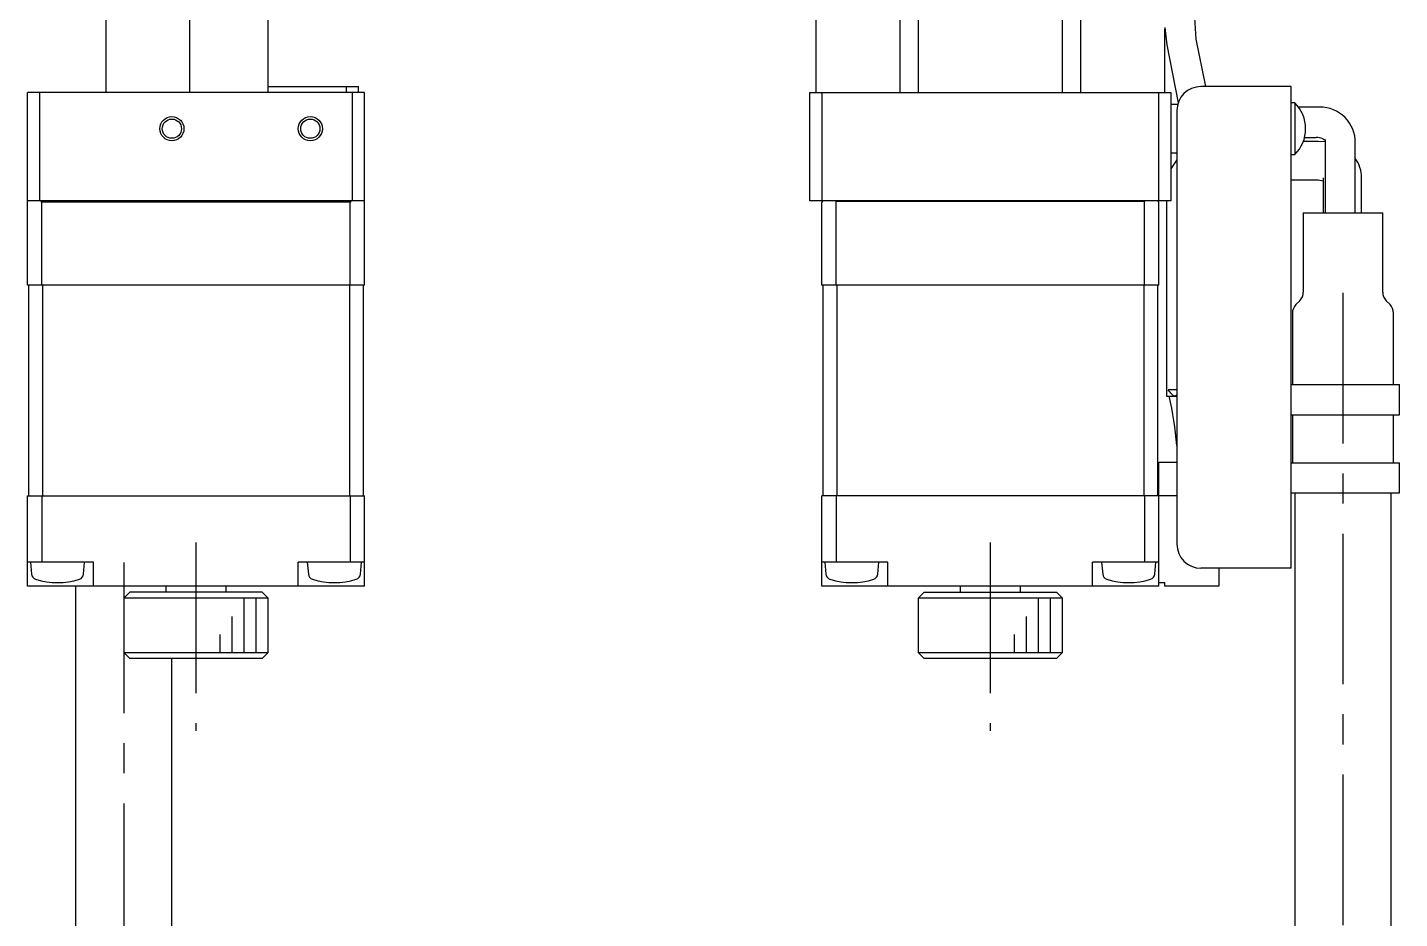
# Model space of a CAD drawing. Extents: x -218 to 423, y 17 to 449.
# Drawn here: x -199.4 to -85.4, y 236.4 to 310.4 of the extents above; entities that cross this region are included whole.
import ezdxf

# ---------------------------------------------------------------- set-up
doc = ezdxf.new("R2010")
doc.units = 0
doc.header["$LTSCALE"] = 10
doc.linetypes.add('CENTER', pattern=[2, 1.25, -0.25, 0.25, -0.25])
doc.layers.add('1', color=7, linetype='CONTINUOUS')

msp = doc.modelspace()

# ---------------------------------------------------------------- linework, layer by layer
at = {"layer": '1', "color": 7, "linetype": 'CONTINUOUS'}
for p, q in [((-192.891042, 324.953417), (-192.891042, 304.953417)), ((-185.891042, 304.953417), (-185.891042, 324.953417)), ((-133.904495, 324.3916), (-133.904495, 304.953417)), ((-126.904495, 304.953417), (-126.904495, 320.953417)), ((-179.391042, 304.953417), (-179.391042, 314.653417)), ((-125.404495, 314.653417), (-125.404495, 304.953417)), ((-113.404495, 304.953417), (-113.404495, 314.653417)), ((-111.904495, 313.703417), (-111.904495, 304.953417)), ((-102.294072, 309.395209), (-102.44813, 311.608982)), ((-104.912593, 310.360188), (-104.746107, 308.907843)), ((-104.904495, 304.953417), (-104.904495, 310.234041)), ((-104.746107, 308.907843), (-103.79291, 304.112119)), ((-101.510603, 305.453417), (-102.294072, 309.395209)), ((-199.391042, 295.953417), (-199.391042, 304.953417)), ((-171.391042, 304.953417), (-199.391042, 304.953417)), ((-198.391042, 304.953417), (-198.391042, 295.953417)), ((-179.391042, 305.453417), (-171.891042, 305.453417)), ((-172.891042, 304.953417), (-172.891042, 305.453417)), ((-172.391042, 295.953417), (-172.391042, 304.953417)), ((-171.891042, 304.953417), (-171.891042, 305.453417)), ((-171.391042, 295.953417), (-171.391042, 304.953417)), ((-134.404495, 295.953417), (-134.404495, 304.953417)), ((-134.404495, 304.953417), (-104.404495, 304.953417)), ((-133.404495, 304.953417), (-133.404495, 295.953417)), ((-105.404495, 295.953417), (-105.404495, 304.953417)), ((-104.404495, 304.953417), (-104.404495, 295.953417)), ((-94.404495, 305.453417), (-101.904495, 305.453417)), ((-94.404495, 265.453417), (-94.404495, 305.453417)), ((-103.840987, 303.953417), (-104.404495, 303.953417)), ((-103.904495, 303.453417), (-103.904495, 267.453417)), ((-94.112247, 304.103417), (-94.404495, 304.103417)), ((-94.112247, 304.103417), (-94.112247, 299.803417)), ((-92.330083, 303.728072), (-93.785693, 303.728072)), ((-93.293503, 301.228072), (-92.330083, 301.228072)), ((-91.767224, 301.116143), (-91.664537, 301.061277)), ((-91.664537, 301.061277), (-91.580079, 300.995574)), ((-91.580083, 301.063859), (-91.580083, 294.953421)), ((-89.080083, 294.953421), (-89.080083, 301.063859)), ((-104.404495, 299.953417), (-103.904495, 299.953417)), ((-94.404495, 299.803417), (-94.112247, 299.803417)), ((-92.155966, 300.899359), (-93.395765, 300.899359)), ((-91.580035, 300.861645), (-92.155966, 300.899359)), ((-103.905466, 299.354389), (-104.404576, 298.622293)), ((-94.404495, 297.699359), (-92.155966, 297.699359)), ((-92.155966, 297.699359), (-91.755859, 297.626577)), ((-91.755966, 297.885145), (-91.755966, 294.953421)), ((-88.555966, 294.953421), (-88.555966, 297.885145)), ((-199.341042, 295.953417), (-199.391042, 295.903417)), ((-171.391042, 295.953417), (-199.391042, 295.953417)), ((-199.391042, 288.953417), (-199.391042, 295.903417)), ((-198.191042, 295.853417), (-198.291042, 295.953417)), ((-172.591042, 295.853417), (-198.191042, 295.853417)), ((-198.191042, 288.953417), (-198.191042, 295.853417)), ((-172.491042, 295.953417), (-172.591042, 295.853417)), ((-172.591042, 288.953417), (-172.591042, 295.853417)), ((-171.441042, 295.953417), (-171.391042, 295.903417)), ((-171.391042, 288.953417), (-171.391042, 295.903417)), ((-104.404495, 295.953417), (-134.404495, 295.953417)), ((-133.304495, 295.953417), (-133.404495, 295.853417)), ((-133.404495, 288.953417), (-133.404495, 295.853417)), ((-132.204495, 295.903417), (-132.254495, 295.953417)), ((-106.604495, 295.903417), (-132.204495, 295.903417)), ((-132.204495, 288.953417), (-132.204495, 295.903417)), ((-106.554495, 295.953417), (-106.604495, 295.903417)), ((-106.604495, 288.953417), (-106.604495, 295.903417)), ((-105.504495, 295.953417), (-105.404495, 295.853417)), ((-105.404495, 288.953417), (-105.404495, 295.853417)), ((-104.755966, 295.953417), (-104.755966, 279.753417)), ((-93.404495, 294.953421), (-86.804495, 294.953421)), ((-93.404495, 294.953421), (-93.404495, 288.367635)), ((-86.804495, 288.367635), (-86.804495, 294.953421)), ((-171.391042, 288.953417), (-199.391042, 288.953417)), ((-199.291042, 288.953417), (-199.291042, 271.453417)), ((-198.14962, 288.953417), (-198.14962, 271.453417)), ((-172.632463, 288.953417), (-172.632463, 271.453417)), ((-171.491042, 288.953417), (-171.491042, 271.453417)), ((-105.404495, 288.953417), (-133.404495, 288.953417)), ((-133.304495, 288.953417), (-133.304495, 271.453417)), ((-132.163074, 288.953417), (-132.163074, 271.453417)), ((-106.645916, 288.953417), (-106.645916, 271.453417)), ((-105.504495, 288.953417), (-105.504495, 271.453417)), ((-93.697388, 287.660528), (-94.011602, 287.346314)), ((-86.197388, 287.346314), (-86.511602, 287.660528)), ((-94.304495, 286.639207), (-94.304495, 280.703421)), ((-85.904495, 280.703417), (-85.904495, 286.639207)), ((-94.404495, 280.703421), (-85.404495, 280.703421)), ((-85.404495, 278.203421), (-85.404495, 280.703421)), ((-104.755966, 279.753417), (-103.904495, 279.753417)), ((-103.90456, 280.253417), (-104.62287, 280.253417)), ((-104.325021, 279.901565), (-104.239778, 279.82145)), ((-104.239778, 279.82145), (-104.147916, 279.776801)), ((-104.147916, 279.776801), (-104.046758, 279.780913)), ((-104.046758, 279.780913), (-103.921045, 279.830314)), ((-103.921045, 279.830314), (-103.90452, 279.838405)), ((-94.404495, 278.203421), (-85.404495, 278.203421)), ((-94.304495, 278.203421), (-94.304495, 274.203421)), ((-85.904495, 274.203417), (-85.904495, 278.203417)), ((-105.404495, 274.253417), (-103.904495, 274.253417)), ((-105.404495, 263.953417), (-105.404495, 274.253417)), ((-94.404495, 274.203421), (-85.404495, 274.203421)), ((-85.404495, 271.703421), (-85.404495, 274.203421)), ((-199.391042, 263.953417), (-199.391042, 271.453417)), ((-199.391042, 271.453417), (-171.391042, 271.453417)), ((-198.191042, 271.453417), (-198.191042, 265.953417)), ((-172.591042, 271.453417), (-172.591042, 265.953417)), ((-171.391042, 263.953417), (-171.391042, 271.453417)), ((-103.904495, 271.453417), (-133.404495, 271.453417)), ((-133.404495, 263.953417), (-133.404495, 271.453417)), ((-132.204495, 271.453417), (-132.204495, 265.953417)), ((-106.604495, 271.453417), (-106.604495, 265.953417)), ((-94.404495, 271.703421), (-85.404495, 271.703421)), ((-94.104495, 271.703421), (-94.104495, 186.911077)), ((-86.104495, 186.911077), (-86.104495, 271.703421)), ((-193.891042, 265.953417), (-199.391042, 265.953417)), ((-199.141042, 265.953417), (-199.054841, 264.968138)), ((-194.727242, 264.968138), (-194.641042, 265.953417)), ((-193.891042, 263.953417), (-193.891042, 265.953417)), ((-176.891042, 263.953417), (-176.891042, 265.953417)), ((-171.391042, 265.953417), (-176.891042, 265.953417)), ((-176.141042, 265.953417), (-176.054841, 264.968138)), ((-171.727242, 264.968138), (-171.641042, 265.953417)), ((-127.904495, 265.953417), (-133.404495, 265.953417)), ((-133.154495, 265.953417), (-133.068294, 264.968138)), ((-128.740696, 264.968138), (-128.654495, 265.953417)), ((-127.904495, 263.953417), (-127.904495, 265.953417)), ((-110.904495, 263.953417), (-110.904495, 265.953417)), ((-105.404495, 265.953417), (-110.904495, 265.953417)), ((-110.154495, 265.953417), (-110.068294, 264.968138)), ((-105.740696, 264.968138), (-105.654495, 265.953417)), ((-94.404495, 265.453417), (-101.904495, 265.453417)), ((-100.404495, 265.453417), (-100.404495, 263.953417)), ((-171.391042, 263.953417), (-199.391042, 263.953417)), ((-195.391042, 263.953417), (-195.391042, 186.911077)), ((-190.891042, 263.453417), (-191.391042, 262.953417)), ((-179.891042, 263.453417), (-190.891042, 263.453417)), ((-187.891042, 263.953417), (-187.891042, 263.453417)), ((-182.891042, 263.453417), (-182.891042, 263.953417)), ((-179.391042, 262.953417), (-179.891042, 263.453417)), ((-105.404495, 263.953417), (-133.404495, 263.953417)), ((-124.904495, 263.453417), (-125.404495, 262.953417)), ((-124.904495, 263.453417), (-113.904495, 263.453417)), ((-121.904495, 263.953417), (-121.904495, 263.453417)), ((-116.904495, 263.453417), (-116.904495, 263.953417)), ((-113.404495, 262.953417), (-113.904495, 263.453417)), ((-105.404495, 264.253417), (-104.904495, 264.253417)), ((-104.904495, 263.953417), (-104.904495, 264.253417)), ((-100.404495, 263.953417), (-104.904495, 263.953417)), ((-191.391042, 262.953417), (-191.391042, 258.453417)), ((-179.391042, 262.953417), (-191.391042, 262.953417)), ((-179.391042, 258.453417), (-179.391042, 262.953417)), ((-113.404495, 262.953417), (-125.404495, 262.953417)), ((-125.404495, 262.953417), (-125.404495, 258.453417)), ((-113.404495, 258.453417), (-113.404495, 262.953417)), ((-191.391042, 258.453417), (-190.891042, 257.953417)), ((-191.391042, 258.453417), (-179.391042, 258.453417)), ((-179.891042, 257.953417), (-190.891042, 257.953417)), ((-187.391042, 186.911077), (-187.391042, 257.953417)), ((-179.891042, 257.953417), (-179.391042, 258.453417)), ((-125.404495, 258.453417), (-113.404495, 258.453417)), ((-125.404495, 258.453417), (-124.904495, 257.953417)), ((-113.904495, 257.953417), (-124.904495, 257.953417)), ((-113.904495, 257.953417), (-113.404495, 258.453417))]:
    msp.add_line(p, q, dxfattribs=at)
at = {"layer": '1', "color": 4, "linetype": 'CENTER'}
for p, q in [((-90.104495, 288.320553), (-90.104495, 132.757374)), ((-185.391042, 267.578671), (-185.391042, 251.958306)), ((-119.404495, 267.578671), (-119.404495, 251.958306)), ((-191.391042, 265.92546), (-191.391042, 132.603418))]:
    msp.add_line(p, q, dxfattribs=at)
at = {"layer": '1', "color": 9, "linetype": 'CONTINUOUS'}
for p, q in [((-181.391042, 258.453417), (-181.391042, 262.953417)), ((-180.391042, 258.453417), (-180.391042, 262.953417)), ((-115.404495, 258.453417), (-115.404495, 262.953417)), ((-114.404495, 258.453417), (-114.404495, 262.953417)), ((-182.391042, 258.453417), (-182.391042, 261.453417)), ((-116.404495, 258.453417), (-116.404495, 261.453417)), ((-183.391042, 258.453417), (-183.391042, 259.953417)), ((-117.404495, 258.453417), (-117.404495, 259.953417))]:
    msp.add_line(p, q, dxfattribs=at)
for centre in [(-187.391042, 301.953417), (-175.891042, 301.953417)]:
    msp.add_circle(centre, 1, dxfattribs=at)
at = {"layer": '1', "color": 7, "linetype": 'CONTINUOUS'}
for centre in [(-187.391042, 301.953417), (-175.891042, 301.953417)]:
    msp.add_circle(centre, 0.8, dxfattribs=at)
for centre, radius, start, end in [((-101.904495, 303.453417), 2, 90, 180), ((-96.204495, 301.953417), 3, 314.220044, 45.779956), ((-92.025082, 300.785735), 2.958103, 5.394978, 95.918099), ((-92.319644, 299.809373), 1.418737, 67.0844158, 90.42158013), ((-91.247381, 297.872584), 2.691445, 0.267402, 36.364836), ((-93.304495, 286.639207), 1, 135, 180), ((-94.404495, 288.367635), 1, 315, 0), ((-85.804495, 288.367635), 1, 180, 225), ((-86.904495, 286.639207), 1, 0, 45), ((-115.4289, 270.803926), 14.3549, 39.32847435, 41.16854607), ((-137.945582, 272.491119), 34.186723, 5.308601, 12.264816), ((-101.904495, 267.453417), 2, 180, 270), ((-198.556744, 265.011716), 0.5, 185, 252.370845), ((-196.891042, 270.253417), 6, 252.370845, 287.629155), ((-195.22534, 265.011716), 0.5, 287.629155, 355), ((-175.556744, 265.011716), 0.5, 185, 252.370845), ((-173.891042, 270.253417), 6, 252.370845, 287.629155), ((-172.22534, 265.011716), 0.5, 287.629155, 355), ((-132.570197, 265.011716), 0.5, 185, 252.370845), ((-130.904495, 270.253417), 6, 252.370845, 287.629155), ((-129.238793, 265.011716), 0.5, 287.629155, 355), ((-109.570197, 265.011716), 0.5, 185, 252.370845), ((-107.904495, 270.253417), 6, 252.370845, 287.629155), ((-106.238793, 265.011716), 0.5, 287.629155, 355)]:
    msp.add_arc(centre, radius, start, end, dxfattribs=at)

doc.saveas('drawing.dxf')
